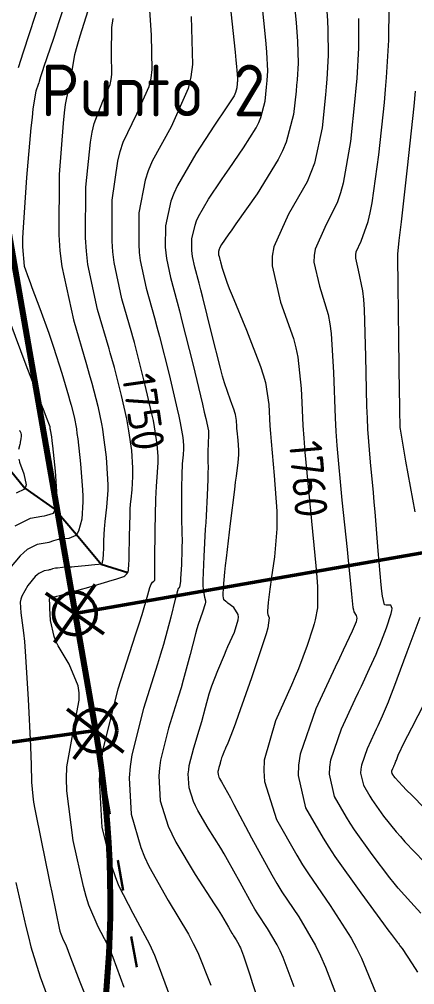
# Model space of a CAD drawing. Header units: millimetres. Extents: x 837475 to 838477, y 1189012 to 1191015.
# Drawn here: x 838096.2 to 838142.1, y 1190215.3 to 1190327.2 of the extents above; entities that cross this region are included whole.
import ezdxf

# ---------------------------------------------------------------- set-up
doc = ezdxf.new("R2010")
doc.units = ezdxf.units.MM
doc.header["$LTSCALE"] = 0.3
doc.linetypes.add('ACAD_ISO03W100', pattern=[30, 12, -18])
for name, color, linetype, lineweight in [('Abscisado 100m', 250, 'Continuous', 50), ('Abscisas TP Y TC', 250, 'Continuous', 50), ('DRENAJE', 5, 'Continuous', 25), ('TEXTPTO', 90, 'Continuous', 50), ('VIA_Curvas', 250, 'Continuous', 80)]:
    doc.layers.add(name, color=color, linetype=linetype, lineweight=lineweight)
for name, color, linetype, lineweight, true_color in [('COTAS 10', 7, 'Continuous', 9, 0x6e3e2d), ('COTAS INT', 7, 'Continuous', 5, 0x9fa19f), ('Linea_Tendencia', 7, 'ACAD_ISO03W100', 30, 0xef3939)]:
    doc.layers.add(name, color=color, linetype=linetype, lineweight=lineweight, true_color=true_color)
doc.styles.get("Standard").update_dxf_attribs({"font": 'isocp2.shx', "bigfont": '@extfont2.shx'})

msp = doc.modelspace()

# ---------------------------------------------------------------- linework, layer by layer
at = {"layer": 'Abscisado 100m'}
for p, q in [((838102.68, 1190258.36, 1705.28), (838154.27, 1190267.37, 1705.28)), ((838100.32, 1190255, 1705.28), (838105.05, 1190261.72, 1705.28)), ((838099.32, 1190260.72, 1705.28), (838106.05, 1190256, 1705.28))]:
    msp.add_line(p, q, dxfattribs=at)
msp.add_circle((838102.68, 1190258.36, 1705.28), 2.47, dxfattribs=at)
at = {"layer": 'Abscisas TP Y TC'}
for p, q in [((838107.55, 1190248.04, 1705.28), (838102.56, 1190241.51, 1705.28)), ((838108.32, 1190242.28, 1705.28), (838101.79, 1190247.27, 1705.28)), ((838105.06, 1190244.77, 1705.28), (838016.94, 1190232.45, 1705.28))]:
    msp.add_line(p, q, dxfattribs=at)
msp.add_circle((838105.06, 1190244.77, 1705.28), 2.47, dxfattribs=at)
at = {"layer": 'COTAS 10'}
for points in [[(838114.72, 1190211.18), (838112.51, 1190217.28), (838111.94, 1190218.68), (838111.37, 1190219.96), (838109.45, 1190223.55), (838107.78, 1190226.78), (838107.38, 1190227.83), (838107.01, 1190228.95), (838105.86, 1190233.55), (838105.55, 1190239.09), (838105.7, 1190240.79), (838105.95, 1190242.57), (838107.72, 1190249.62), (838109.73, 1190255.88), (838110.13, 1190257.16), (838110.47, 1190258.24), (838111.15, 1190260.53), (838111.38, 1190261.38), (838111.44, 1190261.55), (838111.5, 1190261.69), (838111.69, 1190261.99), (838111.83, 1190262.09), (838111.86, 1190262.11), (838111.88, 1190262.13), (838111.93, 1190262.17), (838111.94, 1190262.21), (838111.94, 1190262.24), (838111.94, 1190262.26), (838111.94, 1190262.39), (838111.94, 1190263.35), (838111.95, 1190263.9), (838111.96, 1190264.57), (838112.01, 1190268.01), (838112.08, 1190271.62), (838112.11, 1190272.39), (838112.14, 1190273.07), (838112.26, 1190274.72), (838112.34, 1190275.84), (838112.34, 1190276.19), (838112.34, 1190276.55), (838112.23, 1190278), (838111.92, 1190280), (838111.78, 1190280.71), (838111.62, 1190281.49), (838110.85, 1190284.84), (838109.87, 1190288.68), (838109.58, 1190289.76), (838109.4, 1190290.43), (838109.29, 1190290.84), (838108.14, 1190294.84), (838107.23, 1190299.05), (838107.09, 1190300.28), (838106.99, 1190301.53), (838107.02, 1190306.28), (838107.66, 1190310.81), (838107.94, 1190311.92), (838108.27, 1190312.98), (838109.87, 1190316.28), (838111.29, 1190319.45), (838111.51, 1190320.42), (838111.65, 1190321.43), (838111.55, 1190325.4), (838111.3, 1190329.5)], [(838131.89, 1190328.2), (838131.97, 1190327.07), (838132.02, 1190326.03), (838132.06, 1190323.05), (838131.89, 1190320.31), (838131.82, 1190319.42), (838131.73, 1190318.49), (838131.33, 1190314.65), (838130.44, 1190310.56), (838130.05, 1190309.47), (838129.59, 1190308.39), (838127.44, 1190304.65), (838125.74, 1190300.87), (838125.57, 1190299.77), (838125.54, 1190298.65), (838126.52, 1190294.44), (838128.01, 1190290.25), (838128.3, 1190289.15), (838128.53, 1190288.08), (838128.92, 1190284.44), (838128.99, 1190282.81), (838129.11, 1190280.15), (838129.21, 1190278.67), (838129.34, 1190277.07), (838130.01, 1190270.25), (838130.63, 1190263.89), (838130.73, 1190262.57), (838130.8, 1190261.44), (838130.82, 1190258.99), (838130.53, 1190257.6), (838130.41, 1190257.14), (838130.27, 1190256.66), (838129.62, 1190254.64), (838128.59, 1190251.95), (838128.21, 1190251.04), (838127.79, 1190250.05), (838125.92, 1190245.9), (838124.63, 1190241.34), (838124.58, 1190240.1), (838124.67, 1190238.86), (838126.07, 1190234.48), (838128.4, 1190230.32), (838129.07, 1190229.22), (838129.75, 1190228.15), (838132.28, 1190224.48), (838134.7, 1190220.71), (838135.32, 1190219.56), (838135.9, 1190218.38), (838137.8, 1190213.78)], [(838096.24, 1190279.57), (838096.29, 1190279.52), (838096.33, 1190279.47), (838096.42, 1190279.28), (838096.45, 1190279.06), (838096.45, 1190279), (838096.45, 1190278.92), (838096.43, 1190278.62), (838096.36, 1190278.23), (838096.33, 1190278.09), (838096.3, 1190277.96), (838096.15, 1190277.37)], [(838096.19, 1190276.26), (838096.27, 1190275.94), (838096.28, 1190275.91), (838096.76, 1190274.56), (838097.03, 1190273.27), (838096.96, 1190273.01), (838096.84, 1190272.78), (838095.88, 1190272.31)]]:
    msp.add_lwpolyline(points, dxfattribs=at)
at = {"layer": 'COTAS INT'}
for points in [[(838102.56, 1190332.23), (838100.86, 1190327.07), (838100.5, 1190325.98), (838100.19, 1190325.02), (838099.44, 1190322.78), (838099.06, 1190321.65), (838098.98, 1190321.4), (838098.9, 1190321.17), (838098.71, 1190320.56), (838098.54, 1190320.04), (838098.49, 1190319.87), (838098.43, 1190319.68), (838098.17, 1190318.91), (838097.83, 1190316.85), (838097.72, 1190315.86), (838097.59, 1190314.68), (838097.07, 1190308.91), (838096.68, 1190303.09), (838096.63, 1190301.89), (838096.62, 1190300.86), (838096.8, 1190298.64), (838097.31, 1190297.23), (838097.5, 1190296.72), (838097.71, 1190296.16), (838098.64, 1190293.7), (838099.67, 1190290.86), (838099.95, 1190290.05), (838100.22, 1190289.24), (838101.16, 1190286.23), (838101.94, 1190283.59), (838102.11, 1190283.01), (838102.25, 1190282.5), (838102.61, 1190281.16), (838102.86, 1190279.77), (838102.93, 1190279.22), (838103.01, 1190278.59), (838103.34, 1190275.72), (838103.57, 1190272.69), (838103.6, 1190271.97), (838103.6, 1190271.29), (838103.48, 1190269.27), (838103.11, 1190267.89), (838102.96, 1190267.63), (838102.79, 1190267.41), (838101.99, 1190267.04), (838101.15, 1190266.97), (838100.95, 1190266.94), (838100.76, 1190266.91), (838100.22, 1190266.76), (838099.66, 1190266.59), (838099.46, 1190266.55), (838099.25, 1190266.5), (838098.33, 1190266.34), (838097.15, 1190265.75), (838096.76, 1190265.43), (838096.35, 1190265.04), (838094.67, 1190263.07)], [(838127.81, 1190332.16), (838128.32, 1190326.89), (838128.41, 1190325.74), (838128.48, 1190324.72), (838128.56, 1190322.16), (838128.44, 1190320.22), (838128.38, 1190319.59), (838128.32, 1190318.93), (838128.03, 1190316.2), (838127.18, 1190312.98), (838126.76, 1190312.01), (838126.26, 1190310.99), (838123.8, 1190307.01), (838121.36, 1190303.54), (838120.87, 1190302.84), (838120.46, 1190302.26), (838119.68, 1190301.13), (838119.47, 1190300.77), (838119.43, 1190300.68), (838119.4, 1190300.6), (838119.34, 1190300.32), (838119.34, 1190300.08), (838119.34, 1190300.01), (838119.35, 1190299.95), (838119.4, 1190299.74), (838119.48, 1190299.41), (838119.52, 1190299.27), (838119.56, 1190299.11), (838119.74, 1190298.39), (838120.3, 1190296.77), (838120.58, 1190296.05), (838120.91, 1190295.22), (838122.57, 1190291.22), (838124.2, 1190287), (838124.51, 1190286.02), (838124.76, 1190285.12), (838125.17, 1190282.57), (838125.28, 1190280.09), (838125.34, 1190279.23), (838125.42, 1190278.3), (838125.8, 1190274.35), (838126.1, 1190270.21), (838126.11, 1190269.17), (838126.1, 1190268.17), (838125.84, 1190264.93), (838125.45, 1190262.32), (838125.36, 1190261.72), (838125.29, 1190261.17), (838125.08, 1190259.62), (838125.02, 1190258.61), (838125.02, 1190258.41), (838125.04, 1190258.23), (838125.21, 1190257.85), (838125.05, 1190256.68), (838124.86, 1190256), (838124.6, 1190255.17), (838123.17, 1190250.9), (838121.63, 1190246.53), (838121.31, 1190245.64), (838121.04, 1190244.89), (838120.43, 1190243.33), (838120.16, 1190242.74), (838120.09, 1190242.6), (838120.04, 1190242.47), (838119.87, 1190242.08), (838119.75, 1190241.76), (838119.72, 1190241.68), (838119.69, 1190241.6), (838119.61, 1190241.32), (838119.54, 1190241.03), (838119.51, 1190240.94), (838119.49, 1190240.85), (838119.37, 1190240.49), (838119.28, 1190240.13), (838119.27, 1190240.04), (838119.26, 1190239.95), (838119.28, 1190239.67), (838119.37, 1190239.39), (838119.41, 1190239.3), (838119.45, 1190239.21), (838119.67, 1190238.84), (838120.36, 1190237.61), (838120.71, 1190236.96), (838121.12, 1190236.19), (838123.16, 1190232.33), (838125.5, 1190228.06), (838126.11, 1190227.03), (838126.69, 1190226.07), (838128.65, 1190223.16), (838130.58, 1190219.86), (838131.15, 1190218.66), (838131.74, 1190217.34), (838133.99, 1190211.5)], [(838105.08, 1190331.07), (838103.25, 1190325.28), (838102.91, 1190324.1), (838102.65, 1190323.11), (838102.29, 1190321.07), (838102.31, 1190320.28), (838102.28, 1190320.08), (838102.24, 1190319.89), (838101.96, 1190319.26), (838101.56, 1190317.38), (838101.44, 1190316.39), (838101.32, 1190315.21), (838100.86, 1190309.26), (838100.82, 1190302.26), (838100.96, 1190300.41), (838101.17, 1190298.6), (838102.51, 1190292.39), (838104.03, 1190287.23), (838104.35, 1190286.08), (838104.64, 1190285.06), (838105.36, 1190282.39), (838105.78, 1190280.34), (838105.88, 1190279.72), (838105.98, 1190279.06), (838106.3, 1190276.48), (838106.48, 1190273.92), (838106.5, 1190273.27), (838106.5, 1190272.66), (838106.36, 1190270.68), (838106.16, 1190269), (838106.12, 1190268.57), (838106.08, 1190268.16), (838106.02, 1190266.8), (838105.99, 1190265.71), (838105.98, 1190265.46), (838105.97, 1190265.24), (838105.91, 1190264.65), (838105.85, 1190264.3), (838105.83, 1190264.18), (838105.82, 1190264.1), (838105.81, 1190264.09), (838105.81, 1190264.09), (838105.79, 1190264.08), (838105.78, 1190264.08), (838105.78, 1190264.08), (838105.73, 1190264.06), (838105.41, 1190264.03), (838105.01, 1190263.99), (838103.89, 1190263.88), (838102.64, 1190263.76), (838102.34, 1190263.74), (838102.07, 1190263.72), (838101.26, 1190263.67), (838100.68, 1190263.62), (838100.55, 1190263.61), (838100.43, 1190263.59), (838100.11, 1190263.51), (838099.82, 1190263.42), (838099.72, 1190263.4), (838099.61, 1190263.38), (838099.13, 1190263.29), (838098.52, 1190262.98), (838098.32, 1190262.82), (838098.1, 1190262.62), (838097.23, 1190261.59), (838096.53, 1190260.35), (838096.42, 1190260), (838096.35, 1190259.66), (838096.42, 1190258.41), (838096.74, 1190256.12), (838096.83, 1190255.11), (838096.92, 1190253.95), (838097.26, 1190248.41), (838097.53, 1190242.93), (838097.58, 1190241.8), (838097.61, 1190240.84), (838097.65, 1190238.79), (838097.8, 1190237.16), (838097.91, 1190236.46), (838098.04, 1190235.65), (838098.8, 1190231.85), (838099.63, 1190227.84), (838099.82, 1190226.9), (838100, 1190226.04), (838100.5, 1190223.55), (838100.86, 1190221.86), (838100.95, 1190221.51), (838101.04, 1190221.2), (838101.32, 1190220.5), (838101.59, 1190220), (838101.67, 1190219.82), (838101.75, 1190219.62), (838102.06, 1190218.77), (838102.86, 1190216.65), (838103.25, 1190215.65), (838103.71, 1190214.48)], [(838128.11, 1190215.07), (838126.81, 1190218.46), (838126.46, 1190219.23), (838126.13, 1190219.92), (838125.01, 1190221.83), (838123.88, 1190223.52), (838123.54, 1190224.07), (838123.19, 1190224.67), (838121.83, 1190227.15), (838120.39, 1190229.78), (838119.99, 1190230.47), (838119.59, 1190231.15), (838118.14, 1190233.46), (838116.92, 1190235.52), (838116.66, 1190236.04), (838116.44, 1190236.54), (838115.92, 1190238.14), (838115.83, 1190239.74), (838115.88, 1190240.23), (838115.95, 1190240.74), (838116.46, 1190242.77), (838117.1, 1190244.81), (838117.25, 1190245.33), (838117.39, 1190245.83), (838117.82, 1190247.46), (838118.26, 1190249.03), (838118.41, 1190249.49), (838118.57, 1190249.96), (838119.25, 1190251.75), (838120.01, 1190253.56), (838120.22, 1190254.04), (838120.43, 1190254.52), (838121.18, 1190256.18), (838121.63, 1190257.6), (838121.64, 1190257.92), (838121.61, 1190258.22), (838121.09, 1190259.04), (838120.41, 1190259.56), (838120.28, 1190259.66), (838120.17, 1190259.75), (838119.95, 1190259.94), (838119.9, 1190260.2), (838119.89, 1190260.35), (838119.89, 1190260.52), (838119.93, 1190261.38), (838120.08, 1190263.16), (838120.16, 1190263.9), (838120.26, 1190264.76), (838120.72, 1190268.77), (838121.21, 1190272.73), (838121.31, 1190273.56), (838121.4, 1190274.27), (838121.61, 1190275.85), (838121.68, 1190276.74), (838121.68, 1190277.02), (838121.68, 1190277.3), (838121.6, 1190278.44), (838121.49, 1190279.53), (838121.47, 1190279.79), (838121.45, 1190280.02), (838121.42, 1190280.71), (838121.31, 1190281.41), (838121.24, 1190281.66), (838121.16, 1190281.93), (838120.71, 1190283.09), (838120.03, 1190285.08), (838119.81, 1190285.88), (838119.56, 1190286.78), (838118.51, 1190290.89), (838117.51, 1190294.98), (838117.29, 1190295.86), (838117.09, 1190296.64), (838116.58, 1190298.51), (838116.32, 1190299.73), (838116.28, 1190300.08), (838116.25, 1190300.44), (838116.26, 1190301.81), (838116.61, 1190303.38), (838116.8, 1190303.86), (838117.03, 1190304.37), (838118.19, 1190306.39), (838119.67, 1190308.62), (838120.11, 1190309.26), (838120.55, 1190309.91), (838122.24, 1190312.33), (838123.69, 1190314.68), (838123.99, 1190315.28), (838124.23, 1190315.86), (838124.74, 1190317.76), (838124.91, 1190319.37), (838124.95, 1190319.76), (838124.98, 1190320.13), (838125.05, 1190321.27), (838124.94, 1190323.42), (838124.85, 1190324.41), (838124.75, 1190325.58), (838124.17, 1190331.27)], [(838096.15, 1190321.67), (838096.73, 1190323.48), (838096.95, 1190324.16), (838097.2, 1190324.92), (838098.33, 1190328.3)], [(838142.79, 1190223.6), (838141.62, 1190224.88), (838140.16, 1190226.51), (838139.69, 1190227.08), (838139.19, 1190227.7), (838137.14, 1190230.4), (838135.1, 1190233.27), (838134.61, 1190234.02), (838134.15, 1190234.74), (838132.77, 1190237.14), (838132.18, 1190239.7), (838132.22, 1190240.53), (838132.35, 1190241.4), (838133.58, 1190244.98), (838135.18, 1190248.42), (838135.55, 1190249.21), (838135.89, 1190249.93), (838136.84, 1190251.96), (838137.6, 1190253.64), (838137.81, 1190254.14), (838138.02, 1190254.66), (838138.79, 1190256.67), (838139.34, 1190258.36), (838139.42, 1190258.68), (838139.45, 1190258.93), (838139.29, 1190259.33), (838138.94, 1190259.32), (838138.85, 1190259.32), (838138.78, 1190259.32), (838138.56, 1190259.35), (838138.34, 1190260.34), (838138.27, 1190260.94), (838138.19, 1190261.69), (838137.85, 1190265.6), (838137.48, 1190270.13), (838137.39, 1190271.27), (838137.29, 1190272.36), (838136.94, 1190275.89), (838136.65, 1190279.73), (838136.59, 1190281.01), (838136.53, 1190282.39), (838136.41, 1190288.16), (838136.24, 1190293.59), (838136.16, 1190294.75), (838136.05, 1190295.76), (838135.55, 1190298.16), (838135.23, 1190299.55), (838135.24, 1190299.92), (838135.29, 1190300.29), (838135.85, 1190301.53), (838136.68, 1190303.8), (838136.91, 1190304.8), (838137.13, 1190305.97), (838137.91, 1190311.53), (838138.56, 1190317.6), (838138.69, 1190319.09), (838138.81, 1190320.49), (838139.08, 1190324.82), (838139.11, 1190328.65)], [(838108.39, 1190214.97), (838107.13, 1190218.45), (838106.8, 1190219.25), (838106.48, 1190219.98), (838105.39, 1190222.03), (838104.31, 1190224.52), (838104, 1190225.54), (838103.68, 1190226.69), (838102.5, 1190232.03), (838101.76, 1190237.79), (838101.73, 1190239.21), (838101.77, 1190240.56), (838102.51, 1190244.82), (838103.18, 1190248.29), (838103.17, 1190249.14), (838103.08, 1190249.95), (838102.04, 1190252.47), (838100.74, 1190254.59), (838100.48, 1190255.15), (838100.27, 1190255.69), (838099.88, 1190257.53), (838099.8, 1190258.96), (838099.79, 1190259.24), (838099.77, 1190259.47), (838099.73, 1190259.88), (838099.73, 1190259.97), (838099.73, 1190260), (838099.74, 1190260.03), (838099.8, 1190260.12), (838099.86, 1190260.19), (838099.88, 1190260.21), (838099.89, 1190260.22), (838099.94, 1190260.24), (838099.97, 1190260.25), (838099.99, 1190260.25), (838100.01, 1190260.26), (838100.03, 1190260.27), (838100.05, 1190260.27), (838100.09, 1190260.27), (838100.15, 1190260.27), (838100.2, 1190260.28), (838100.29, 1190260.29), (838100.45, 1190260.32), (838100.52, 1190260.33), (838100.59, 1190260.35), (838100.94, 1190260.44), (838101.79, 1190260.68), (838102.18, 1190260.79), (838102.64, 1190260.92), (838104.85, 1190261.57), (838107.01, 1190262.2), (838107.43, 1190262.33), (838107.78, 1190262.43), (838108.37, 1190262.64), (838108.48, 1190262.72), (838108.51, 1190262.75), (838108.54, 1190262.78), (838108.68, 1190262.92), (838108.81, 1190263.09), (838108.83, 1190263.14), (838108.86, 1190263.19), (838108.92, 1190263.39), (838108.95, 1190264.11), (838108.96, 1190264.49), (838108.97, 1190264.96), (838109.01, 1190267.28), (838109.08, 1190269.84), (838109.11, 1190270.45), (838109.15, 1190271.02), (838109.21, 1190271.62), (838109.31, 1190272.7), (838109.42, 1190274.25), (838109.42, 1190274.73), (838109.41, 1190275.23), (838109.27, 1190277.24), (838108.95, 1190279.53), (838108.83, 1190280.21), (838108.7, 1190280.92), (838108.1, 1190283.61), (838107.26, 1190286.87), (838106.97, 1190287.92), (838106.79, 1190288.57), (838106.66, 1190289.04), (838105.32, 1190293.61), (838104.2, 1190298.83), (838104.02, 1190300.35), (838103.9, 1190301.9), (838103.94, 1190307.77), (838104.49, 1190313.01), (838104.69, 1190314.16), (838104.92, 1190315.18), (838105.92, 1190317.77), (838106.76, 1190319.67), (838106.9, 1190320.25), (838106.98, 1190320.85), (838106.92, 1190323.23), (838106.97, 1190326.31), (838107.14, 1190327.35)], [(838116.18, 1190327.56), (838116.32, 1190322), (838116.12, 1190320.59), (838115.81, 1190319.23), (838113.83, 1190314.79), (838111.63, 1190310.78), (838111.19, 1190309.69), (838110.82, 1190308.61), (838110.1, 1190304.79), (838110.08, 1190301.17), (838110.15, 1190300.21), (838110.26, 1190299.28), (838110.95, 1190296.06), (838111.92, 1190292.65), (838112.2, 1190291.59), (838112.49, 1190290.48), (838113.6, 1190286.06), (838114.54, 1190282.05), (838114.73, 1190281.21), (838114.89, 1190280.47), (838115.2, 1190278.77), (838115.26, 1190277.87), (838115.27, 1190277.64), (838115.27, 1190277.43), (838115.22, 1190276.73), (838115.14, 1190275.72), (838115.12, 1190275.3), (838115.1, 1190274.82), (838115.06, 1190272.59), (838115.04, 1190270.27), (838115.04, 1190269.73), (838115.04, 1190269.24), (838115.08, 1190267.86), (838115.11, 1190266.61), (838115.1, 1190266.2), (838115.09, 1190265.77), (838115.03, 1190263.98), (838114.94, 1190262.39), (838114.92, 1190262.08), (838114.89, 1190261.83), (838114.82, 1190261.39), (838114.76, 1190261.33), (838114.75, 1190261.31), (838114.73, 1190261.29), (838114.67, 1190261.25), (838114.5, 1190260.71), (838114.42, 1190260.39), (838114.31, 1190260), (838113.8, 1190257.93), (838112.94, 1190254.76), (838112.61, 1190253.65), (838112.25, 1190252.46), (838110.63, 1190247.34), (838109.28, 1190241.96), (838109.09, 1190240.6), (838108.97, 1190239.3), (838109.21, 1190235.08), (838110.33, 1190231.21), (838110.77, 1190230.13), (838111.26, 1190229.04), (838113.51, 1190225.08), (838115.86, 1190221.16), (838116.41, 1190220.09), (838116.93, 1190219.03), (838118.43, 1190215.27)], [(838120.78, 1190328.11), (838121.27, 1190323.43), (838121.36, 1190322.51), (838121.43, 1190321.76), (838121.54, 1190320.39), (838121.52, 1190320.04), (838121.51, 1190319.93), (838121.5, 1190319.81), (838121.45, 1190319.31), (838121.29, 1190318.74), (838121.22, 1190318.56), (838121.13, 1190318.38), (838120.69, 1190317.66), (838119.75, 1190316.27), (838119.35, 1190315.67), (838118.88, 1190314.97), (838116.7, 1190311.64), (838114.59, 1190307.96), (838114.17, 1190307.04), (838113.82, 1190306.15), (838113.18, 1190303.3), (838113.16, 1190300.81), (838113.21, 1190300.15), (838113.29, 1190299.5), (838113.77, 1190297.29), (838114.55, 1190294.46), (838114.82, 1190293.43), (838115.1, 1190292.29), (838116.34, 1190287.29), (838117.46, 1190282.62), (838117.68, 1190281.7), (838117.86, 1190280.94), (838118.16, 1190279.53), (838118.19, 1190279.18), (838118.19, 1190279.1), (838118.19, 1190279.01), (838118.17, 1190278.75), (838118.14, 1190278.36), (838118.13, 1190278.2), (838118.13, 1190278.02), (838118.11, 1190277.16), (838118.1, 1190276.27), (838118.1, 1190276.07), (838118.1, 1190275.88), (838118.12, 1190275.35), (838118.11, 1190274.6), (838118.1, 1190274.27), (838118.09, 1190273.89), (838118.01, 1190272.07), (838117.89, 1190269.67), (838117.85, 1190268.91), (838117.8, 1190268.12), (838117.63, 1190264.96), (838117.53, 1190262.16), (838117.53, 1190261.6), (838117.55, 1190261.14), (838117.71, 1190260.26), (838117.83, 1190259.83), (838117.81, 1190259.66), (838117.77, 1190259.45), (838117.46, 1190258.51), (838116.96, 1190257.08), (838116.81, 1190256.57), (838116.66, 1190256.01), (838116.03, 1190253.6), (838115.25, 1190250.63), (838114.99, 1190249.72), (838114.71, 1190248.77), (838113.55, 1190245.05), (838112.62, 1190241.35), (838112.48, 1190240.42), (838112.4, 1190239.52), (838112.57, 1190236.61), (838113.5, 1190233.69), (838113.91, 1190232.79), (838114.38, 1190231.84), (838116.61, 1190228.08), (838118.82, 1190224.69), (838119.28, 1190223.98), (838119.67, 1190223.36), (838120.5, 1190221.97), (838120.88, 1190221.29), (838120.98, 1190221.12), (838121.07, 1190220.97), (838121.38, 1190220.5), (838121.69, 1190219.98), (838121.78, 1190219.79), (838121.87, 1190219.57), (838122.23, 1190218.64), (838122.96, 1190216.46), (838123.28, 1190215.46), (838123.66, 1190214.29)], [(838135.57, 1190327.34), (838135.57, 1190323.93), (838135.35, 1190320.4), (838135.26, 1190319.25), (838135.15, 1190318.04), (838134.62, 1190313.09), (838133.78, 1190308.26), (838133.48, 1190307.13), (838133.14, 1190306.09), (838131.64, 1190303.09), (838130.52, 1190300.58), (838130.41, 1190299.85), (838130.38, 1190299.1), (838131.04, 1190296.3), (838132.03, 1190293), (838132.22, 1190291.95), (838132.38, 1190290.83), (838132.67, 1190286.3), (838132.85, 1190281.03), (838132.94, 1190279.45), (838133.06, 1190277.81), (838133.64, 1190271.48), (838134.24, 1190265.75), (838134.37, 1190264.49), (838134.48, 1190263.38), (838134.74, 1190260.58), (838134.91, 1190259.06), (838134.96, 1190258.77), (838135.02, 1190258.53), (838135.28, 1190258.11), (838135.37, 1190257.8), (838135.34, 1190257.62), (838135.27, 1190257.4), (838134.81, 1190256.3), (838133.77, 1190254.09), (838133.34, 1190253.17), (838132.86, 1190252.13), (838130.6, 1190247.28), (838128.81, 1190242.05), (838128.61, 1190240.77), (838128.55, 1190239.56), (838129.42, 1190235.81), (838131.45, 1190232.3), (838132.12, 1190231.25), (838132.83, 1190230.16), (838135.81, 1190225.95), (838138.46, 1190222.37), (838138.97, 1190221.68), (838139.38, 1190221.12), (838140.07, 1190220.21), (838140.12, 1190220.16), (838140.14, 1190220.12), (838140.18, 1190220.07), (838140.27, 1190219.95), (838140.31, 1190219.89), (838140.36, 1190219.82), (838140.61, 1190219.5), (838141.78, 1190217.72), (838142.41, 1190216.75)], [(838142.13, 1190318.93), (838141.97, 1190317.18), (838141.21, 1190310.03), (838140.49, 1190303.75), (838140.35, 1190302.54), (838140.24, 1190301.58), (838140.06, 1190300.03), (838140.09, 1190298.5), (838140.1, 1190297.55), (838140.11, 1190296.36), (838140.19, 1190290.16), (838140.27, 1190283.94), (838140.29, 1190282.74), (838140.31, 1190281.77), (838140.34, 1190280.16), (838140.35, 1190280.01), (838140.35, 1190279.97), (838140.36, 1190279.92), (838140.37, 1190279.71), (838140.64, 1190278.1), (838140.81, 1190277.17), (838141.01, 1190276.03), (838142.08, 1190270.13)], [(838095.77, 1190268.51), (838097.53, 1190269.39), (838098.87, 1190269.62), (838099.17, 1190269.68), (838099.45, 1190269.75), (838100.21, 1190269.97), (838100.6, 1190270.85), (838100.64, 1190271.33), (838100.65, 1190271.92), (838100.45, 1190274.86), (838100.13, 1190277.8), (838100.06, 1190278.37), (838100.01, 1190278.84), (838099.88, 1190279.66), (838099.83, 1190279.77), (838099.83, 1190279.8), (838099.82, 1190279.82), (838099.82, 1190279.88), (838099.82, 1190279.9), (838099.83, 1190279.91), (838099.83, 1190279.92), (838099.83, 1190279.93), (838099.83, 1190279.95), (838099.83, 1190279.96), (838099.83, 1190279.97), (838099.83, 1190279.98), (838099.82, 1190279.98), (838099.82, 1190279.98), (838099.81, 1190279.99), (838099.38, 1190281.09), (838099.12, 1190281.79), (838098.79, 1190282.65), (838097.06, 1190287.16), (838095.19, 1190292.11)], [(838142.66, 1190257.89), (838141.17, 1190253.85), (838139.61, 1190249.69), (838139.28, 1190248.82), (838138.99, 1190248.08), (838138.3, 1190246.43), (838137.79, 1190245.33), (838137.61, 1190244.95), (838137.41, 1190244.52), (838136.55, 1190242.67), (838135.89, 1190240.75), (838135.82, 1190240.28), (838135.8, 1190239.84), (838136.12, 1190238.46), (838136.86, 1190237.17), (838137.11, 1190236.79), (838137.37, 1190236.39), (838138.46, 1190234.84), (838139.92, 1190233.04), (838140.41, 1190232.48), (838140.94, 1190231.89), (838143.17, 1190229.55)], [(838144.72, 1190234.23), (838141.72, 1190237.28), (838141.13, 1190237.88), (838140.65, 1190238.38), (838139.79, 1190239.29), (838139.64, 1190239.5), (838139.6, 1190239.56), (838139.57, 1190239.61), (838139.46, 1190239.79), (838139.42, 1190239.98), (838139.42, 1190240.04), (838139.43, 1190240.1), (838139.52, 1190240.37), (838139.64, 1190240.62), (838139.67, 1190240.68), (838139.69, 1190240.74), (838139.77, 1190240.89), (838139.86, 1190241.11), (838139.9, 1190241.22), (838139.95, 1190241.34), (838140.16, 1190241.91), (838140.9, 1190243.47), (838141.27, 1190244.21), (838141.72, 1190245.09), (838143.96, 1190249.37)], [(838095.84, 1190227.17), (838096.99, 1190222.07), (838097.3, 1190220.84), (838097.6, 1190219.7), (838098.67, 1190216.21), (838099.89, 1190212.87)]]:
    msp.add_lwpolyline(points, dxfattribs=at)
at = {"layer": 'DRENAJE'}
for p, q in [((838093.05, 1190277.6), (838096.9, 1190272.89)), ((838096.9, 1190272.89), (838100.41, 1190270.41)), ((838100.41, 1190270.41), (838102.88, 1190267.52)), ((838102.88, 1190267.52), (838105.73, 1190264.06)), ((838105.73, 1190264.06), (838108.81, 1190263.09))]:
    msp.add_line(p, q, dxfattribs=at)
at = {"layer": 'Linea_Tendencia', "elevation": 1705.28}
msp.add_lwpolyline([(838041.85, 1190952.65), (838036.56, 1190637.07), (838092.2, 1190318.42), (838154.51, 1189961.57), (837526.84, 1190428.19), (837754.28, 1189827.03), (837723.49, 1189335.31)], dxfattribs=at)
at = {"layer": 'VIA_Curvas', "elevation": 1705.28}
msp.add_lwpolyline([(838041.85, 1190952.65), (838036.74, 1190647.96, 0.047448), (838038.43, 1190626.33), (838092.2, 1190318.42), (838105.06, 1190244.77, -0.677898), (837923.79, 1190133.09), (837840.86, 1190194.75, 0.749125), (837665.3, 1190062.22), (837745.55, 1189850.11, -0.106451), (837752.74, 1189802.4), (837723.49, 1189335.31)], format="xyb", dxfattribs=at)

# ---------------------------------------------------------------- texts
at = {"layer": 'COTAS 10', "char_height": 3.8, "attachment_point": 7}
for s, insert, rotation in [('1750', (838108.13, 1190285.86), 278.131), ('1760', (838127.48, 1190278.21), 274.9548)]:
    msp.add_mtext(s, dxfattribs=dict(at, insert=insert, rotation=rotation))
at = {"layer": 'TEXTPTO', "insert": (838098.76, 1190321.99), "char_height": 6, "width": 52.9285, "attachment_point": 1}
msp.add_mtext('Punto 2', dxfattribs=at)

doc.saveas('drawing.dxf')
